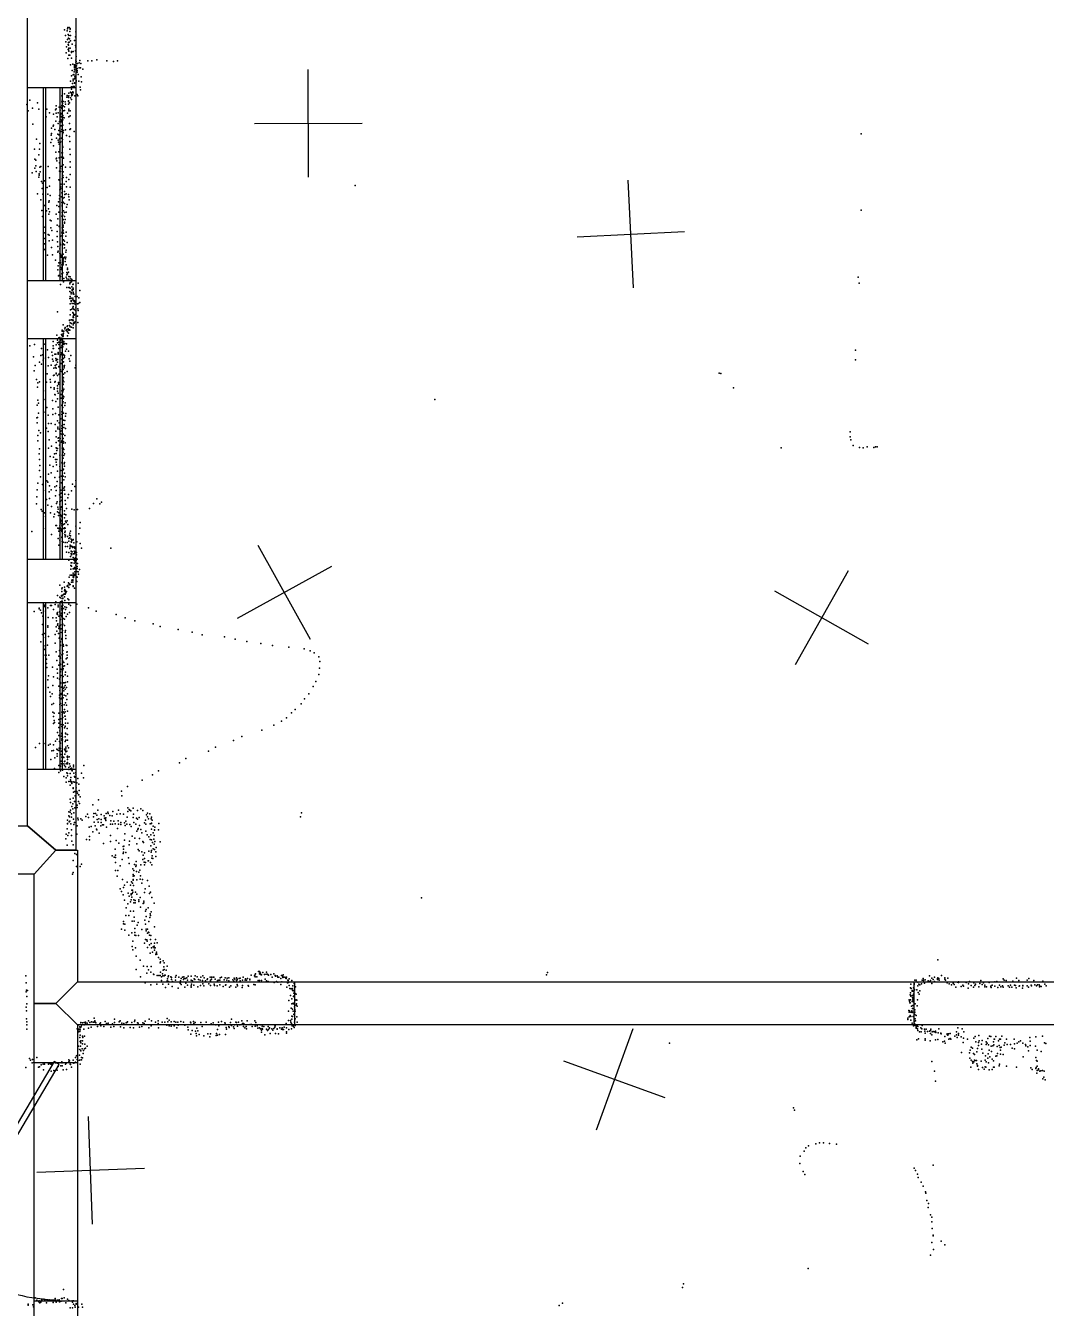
# Model space of a CAD drawing. Header units: millimetres. Extents: x 3450 to 23228, y -19815 to -4263.
# Drawn here: x 10146 to 13936, y -16203 to -11441 of the extents above; entities that cross this region are included whole.
import ezdxf

# ---------------------------------------------------------------- set-up
doc = ezdxf.new("R2010")
doc.units = ezdxf.units.MM
for name, color, linetype in [('DOORS', 7, 'Continuous'), ('P', 9, 'Continuous'), ('PANOS', 10, 'Continuous'), ('ROOMS', 1, 'Continuous'), ('WALLS', 3, 'Continuous'), ('WINDOWS', 6, 'Continuous')]:
    doc.layers.add(name, color=color, linetype=linetype)

# ---------------------------------------------------------------- blocks, each defined once
blk = doc.blocks.new('1-Standard_3C')
for points in [[(-403.982, 5.64828), (253.382, 394.931), (263.573, 377.722), (-393.791, -11.5606), (-403.982, 5.64828)], [(263.573, 377.722), (275.367, 357.142), (283.15, 343.495), (290.844, 329.879), (298.429, 316.269), (305.882, 302.642), (313.184, 288.973), (320.313, 275.239), (327.249, 261.416), (333.971, 247.479), (340.456, 233.405), (346.686, 219.17), (352.638, 204.75), (358.291, 190.121), (363.626, 175.258), (368.62, 160.139), (373.253, 144.738), (377.503, 129.032), (381.351, 112.998), (384.774, 96.6102), (387.752, 79.8457), (390.265, 62.6802), (392.29, 45.0899), (393.807, 27.0508), (395.085, -0.90191)]]:
    blk.add_lwpolyline(points)
blk = doc.blocks.new('1-Standard_45')
for points in [[(-590, 42.9766), (589.999, 42.9766), (589.999, 32.9766), (-590, 32.9766), (-590, 42.9766)], [(-590.014, -44.0958), (589.985, -44.0958), (589.985, -54.0958), (-590.014, -54.0958), (-590.014, -44.0958)]]:
    blk.add_lwpolyline(points)

msp = doc.modelspace()

# ---------------------------------------------------------------- linework, layer by layer
at = {"layer": 'DOORS'}
for points in [[(11145.6, -14990.8), (13443.8, -14990.7), (13443.8, -15150.7), (11145.6, -15150.8), (11145.6, -14990.8)], [(10178.1, -16176.5), (10178.1, -15290.6), (10338.1, -15290.6), (10338.1, -16176.5), (10178.1, -16176.5)]]:
    msp.add_lwpolyline(points, dxfattribs=at)
at = {"layer": 'P'}
for p in [(10290, -11457), (10300, -11460), (10302, -11453), (10303, -11448), (10304, -11474), (10308, -11448), (10310, -11463), (10311, -11452), (10312, -11454), (10332, -11464), (10294, -11477), (10295, -11501), (10298, -11520), (10302, -11492), (10304, -11511), (10305, -11487), (10305, -11504), (10305, -11513), (10306, -11478), (10307, -11477), (10308, -11502), (10309, -11490), (10313, -11477), (10313, -11497), (10319, -11510), (10328, -11496), (10331, -11483), (10331, -11514), (10332, -11521), (10296, -11542), (10303, -11563), (10304, -11529), (10305, -11531), (10306, -11525), (10306, -11536), (10306, -11550), (10310, -11551), (10312, -11525), (10317, -11537), (10317, -11540), (10317, -11562), (10323, -11537), (10331, -11534), (10332, -11569), (10334, -11555), (10347, -11570), (10377, -11571), (10392, -11571), (10411, -11568), (10448, -11571), (10313, -11586), (10319, -11607), (10321, -11584), (10326, -11612), (10327, -11586), (10327, -11591), (10327, -11598), (10327, -11605), (10328, -11589), (10328, -11594), (10333, -11577), (10334, -11574), (10334, -11605), (10335, -11590), (10337, -11608), (10337, -11614), (10338, -11600), (10339, -11581), (10345, -11579), (10345, -11597), (10350, -11598), (10351, -11581), (10359, -11603), (10472, -11574), (10487, -11572), (10313, -11647), (10316, -11627), (10320, -11656), (10322, -11646), (10323, -11623), (10323, -11639), (10323, -11667), (10325, -11622), (10326, -11667), (10328, -11638), (10328, -11653), (10328, -11655), (10329, -11629), (10330, -11632), (10330, -11635), (10334, -11645), (10334, -11650), (10341, -11622), (10344, -11647), (10352, -11631), (10354, -11650), (10281, -11702), (10291, -11694), (10299, -11706), (10300, -11700), (10304, -11707), (10305, -11708), (10306, -11692), (10307, -11702), (10313, -11688), (10313, -11709), (10315, -11669), (10316, -11668), (10316, -11677), (10317, -11690), (10317, -11693), (10317, -11701), (10318, -11696), (10318, -11700), (10320, -11698), (10321, -11687), (10323, -11690), (10326, -11670), (10329, -11702), (10338, -11696), (10340, -11702), (10349, -11669), (10350, -11679), (10150, -11734), (10156, -11757), (10162, -11718), (10172, -11747), (10190, -11728), (10195, -11751), (10225, -11751), (10257, -11754), (10259, -11738), (10260, -11750), (10271, -11743), (10274, -11755), (10277, -11743), (10280, -11724), (10280, -11737), (10281, -11748), (10282, -11718), (10283, -11730), (10283, -11757), (10284, -11721), (10284, -11722), (10285, -11723), (10285, -11739), (10286, -11757), (10290, -11756), (10291, -11742), (10293, -11724), (10294, -11733), (10305, -11720), (10305, -11723), (10305, -11732), (10306, -11751), (10306, -11757), (10309, -11727), (10312, -11757), (10316, -11715), (10173, -11807), (10222, -11779), (10235, -11764), (10249, -11769), (10258, -11795), (10259, -11766), (10263, -11780), (10267, -11764), (10267, -11804), (10272, -11797), (10274, -11764), (10275, -11772), (10276, -11789), (10278, -11780), (10278, -11798), (10279, -11767), (10279, -11792), (10282, -11768), (10284, -11774), (10284, -11791), (10285, -11782), (10289, -11783), (10301, -11766), (10306, -11780), (10309, -11804), (10312, -11776), (10241, -11847), (10242, -11822), (10242, -11841), (10248, -11814), (10250, -11810), (10255, -11826), (10266, -11844), (10269, -11830), (10269, -11846), (10273, -11822), (10275, -11813), (10277, -11834), (10278, -11813), (10281, -11827), (10283, -11842), (10284, -11810), (10285, -11838), (10287, -11830), (10294, -11828), (10298, -11849), (10309, -11852), (10310, -11827), (10313, -11824), (10326, -11834), (13248, -11843), (10179, -11900), (10186, -11862), (10198, -11900), (10199, -11879), (10240, -11875), (10243, -11863), (10249, -11887), (10261, -11859), (10267, -11866), (10268, -11873), (10271, -11881), (10272, -11861), (10273, -11899), (10275, -11874), (10279, -11859), (10282, -11871), (10283, -11863), (10283, -11888), (10284, -11892), (10310, -11871), (10310, -11900), (10180, -11936), (10184, -11940), (10195, -11920), (10258, -11911), (10259, -11935), (10261, -11933), (10262, -11943), (10270, -11909), (10271, -11932), (10272, -11950), (10273, -11907), (10279, -11929), (10280, -11913), (10283, -11913), (10284, -11929), (10287, -11933), (10311, -11919), (10312, -11947), (10171, -11987), (10180, -11970), (10184, -11961), (10185, -11982), (10196, -11991), (10196, -11996), (10199, -11966), (10200, -11983), (10203, -11964), (10230, -11964), (10261, -11969), (10272, -11981), (10274, -11970), (10275, -11964), (10275, -11982), (10280, -11963), (10282, -11972), (10284, -11997), (10286, -11958), (10286, -11984), (10294, -11966), (10312, -11966), (10312, -11994), (10195, -12004), (10205, -12020), (10207, -12046), (10209, -12026), (10216, -12017), (10226, -12042), (10235, -12006), (10235, -12037), (10269, -12013), (10273, -12016), (10276, -12038), (10277, -12029), (10277, -12044), (10282, -12008), (10282, -12013), (10286, -12005), (10289, -12030), (10297, -12019), (10298, -12005), (10298, -12039), (10298, -12039), (10306, -12012), (10312, -12041), (11370, -12034), (10190, -12065), (10202, -12088), (10210, -12066), (10228, -12067), (10234, -12091), (10237, -12072), (10268, -12095), (10272, -12071), (10272, -12084), (10273, -12051), (10275, -12048), (10279, -12077), (10281, -12061), (10282, -12063), (10284, -12082), (10289, -12079), (10290, -12056), (10292, -12068), (10297, -12065), (10305, -12068), (10307, -12076), (10308, -12087), (10206, -12127), (10216, -12108), (10224, -12129), (10231, -12121), (10232, -12096), (10232, -12141), (10235, -12132), (10260, -12141), (10262, -12108), (10269, -12133), (10270, -12112), (10280, -12097), (10282, -12107), (10282, -12111), (10282, -12135), (10284, -12129), (10285, -12096), (10285, -12098), (10287, -12128), (10290, -12135), (10291, -12101), (10296, -12133), (10298, -12115), (10300, -12105), (13248, -12126), (10209, -12149), (10217, -12189), (10237, -12163), (10241, -12166), (10263, -12182), (10266, -12158), (10271, -12185), (10271, -12186), (10281, -12148), (10283, -12164), (10284, -12145), (10284, -12185), (10285, -12160), (10285, -12189), (10286, -12182), (10290, -12174), (10291, -12150), (10291, -12171), (10293, -12161), (10218, -12210), (10218, -12231), (10230, -12216), (10234, -12219), (10240, -12191), (10243, -12202), (10246, -12237), (10263, -12205), (10263, -12224), (10276, -12223), (10280, -12221), (10281, -12210), (10282, -12191), (10282, -12206), (10283, -12221), (10283, -12237), (10283, -12238), (10284, -12206), (10284, -12208), (10285, -12200), (10287, -12211), (10287, -12236), (10295, -12222), (10296, -12208), (10216, -12251), (10216, -12272), (10234, -12240), (10242, -12265), (10264, -12243), (10266, -12261), (10266, -12282), (10267, -12278), (10273, -12270), (10274, -12249), (10275, -12255), (10283, -12256), (10283, -12268), (10284, -12253), (10285, -12251), (10287, -12252), (10290, -12241), (10290, -12266), (10291, -12254), (10295, -12282), (10296, -12275), (10300, -12246), (10227, -12293), (10246, -12292), (10257, -12312), (10267, -12333), (10269, -12322), (10273, -12287), (10274, -12314), (10274, -12322), (10276, -12289), (10276, -12322), (10278, -12294), (10278, -12300), (10281, -12329), (10282, -12299), (10285, -12318), (10285, -12329), (10286, -12289), (10286, -12307), (10286, -12311), (10286, -12323), (10288, -12303), (10290, -12301), (10293, -12317), (10294, -12307), (10295, -12301), (10297, -12329), (10266, -12348), (10268, -12370), (10269, -12369), (10275, -12372), (10278, -12339), (10279, -12346), (10280, -12341), (10280, -12362), (10282, -12343), (10284, -12359), (10288, -12380), (10297, -12375), (10299, -12357), (10299, -12366), (10299, -12381), (10301, -12341), (10301, -12362), (10302, -12346), (10305, -12356), (10306, -12372), (10312, -12374), (10314, -12381), (13237, -12375), (10276, -12402), (10287, -12392), (10299, -12413), (10301, -12387), (10306, -12413), (10307, -12382), (10308, -12413), (10310, -12399), (10310, -12428), (10311, -12394), (10312, -12416), (10316, -12392), (10318, -12383), (10318, -12410), (10319, -12421), (10319, -12424), (10321, -12402), (10322, -12420), (10323, -12401), (10323, -12415), (10341, -12397), (10347, -12424), (13241, -12397), (10310, -12454), (10311, -12474), (10312, -12447), (10315, -12432), (10315, -12437), (10315, -12453), (10315, -12461), (10315, -12465), (10319, -12472), (10321, -12452), (10321, -12459), (10322, -12430), (10323, -12432), (10323, -12435), (10323, -12436), (10324, -12460), (10324, -12462), (10325, -12438), (10325, -12472), (10327, -12463), (10328, -12465), (10330, -12447), (10330, -12467), (10330, -12475), (10338, -12447), (10339, -12474), (10342, -12473), (10344, -12451), (10347, -12469), (10265, -12503), (10312, -12514), (10313, -12496), (10318, -12493), (10321, -12488), (10321, -12506), (10322, -12508), (10323, -12484), (10323, -12520), (10324, -12524), (10325, -12493), (10325, -12513), (10326, -12495), (10326, -12516), (10330, -12513), (10331, -12498), (10332, -12488), (10332, -12513), (10339, -12520), (10340, -12492), (10341, -12498), (10285, -12551), (10292, -12566), (10293, -12562), (10299, -12569), (10300, -12558), (10302, -12555), (10304, -12567), (10309, -12534), (10309, -12536), (10309, -12554), (10309, -12570), (10311, -12544), (10311, -12559), (10315, -12533), (10316, -12547), (10316, -12560), (10319, -12533), (10321, -12536), (10322, -12551), (10322, -12563), (10323, -12525), (10323, -12534), (10324, -12545), (10326, -12542), (10326, -12545), (10331, -12540), (10340, -12543), (10248, -12614), (10262, -12590), (10264, -12608), (10265, -12619), (10269, -12600), (10269, -12616), (10273, -12599), (10275, -12617), (10276, -12609), (10279, -12587), (10280, -12603), (10281, -12590), (10281, -12601), (10281, -12607), (10281, -12616), (10282, -12572), (10282, -12575), (10283, -12594), (10283, -12608), (10285, -12575), (10285, -12589), (10286, -12584), (10286, -12594), (10286, -12602), (10287, -12583), (10288, -12575), (10288, -12613), (10296, -12573), (10300, -12575), (10301, -12578), (10301, -12592), (10305, -12583), (10306, -12572), (10310, -12572), (10162, -12629), (10179, -12625), (10202, -12666), (10205, -12639), (10209, -12663), (10215, -12623), (10227, -12645), (10243, -12653), (10246, -12666), (10248, -12630), (10248, -12640), (10250, -12640), (10255, -12660), (10258, -12660), (10260, -12626), (10267, -12654), (10267, -12658), (10267, -12661), (10269, -12625), (10269, -12639), (10275, -12636), (10277, -12663), (10279, -12655), (10280, -12629), (10280, -12659), (10282, -12634), (10282, -12638), (10284, -12623), (10284, -12633), (10287, -12620), (10287, -12662), (10287, -12663), (10288, -12625), (10291, -12665), (10292, -12621), (10294, -12649), (10298, -12622), (10298, -12642), (10305, -12649), (10314, -12666), (13227, -12646), (10175, -12670), (10181, -12702), (10198, -12690), (10205, -12698), (10211, -12683), (10220, -12675), (10230, -12704), (10231, -12673), (10241, -12701), (10246, -12679), (10248, -12686), (10251, -12713), (10256, -12703), (10257, -12710), (10258, -12676), (10259, -12684), (10259, -12712), (10261, -12680), (10261, -12699), (10265, -12680), (10265, -12690), (10269, -12708), (10270, -12706), (10274, -12670), (10278, -12695), (10280, -12681), (10283, -12691), (10283, -12702), (10287, -12676), (10287, -12689), (10289, -12706), (10289, -12711), (10291, -12672), (10291, -12703), (10308, -12678), (10310, -12687), (10330, -12711), (10333, -12701), (13227, -12682), (10178, -12722), (10187, -12755), (10226, -12734), (10237, -12754), (10250, -12740), (10252, -12738), (10256, -12762), (10259, -12731), (10259, -12734), (10265, -12740), (10270, -12735), (10275, -12719), (10279, -12725), (10283, -12744), (10283, -12757), (10285, -12717), (10285, -12757), (10287, -12735), (10287, -12749), (10292, -12730), (10300, -12725), (12721, -12731), (12727, -12732), (10190, -12783), (10191, -12767), (10197, -12763), (10213, -12797), (10223, -12765), (10238, -12764), (10240, -12784), (10252, -12785), (10252, -12791), (10254, -12764), (10264, -12778), (10264, -12788), (10265, -12798), (10267, -12805), (10268, -12766), (10268, -12772), (10281, -12797), (10282, -12797), (10283, -12784), (10284, -12800), (10285, -12773), (10285, -12794), (10286, -12772), (10287, -12790), (10288, -12763), (10288, -12790), (12774, -12786), (10189, -12850), (10191, -12831), (10194, -12843), (10214, -12829), (10246, -12833), (10254, -12810), (10256, -12811), (10258, -12836), (10265, -12826), (10267, -12857), (10278, -12810), (10278, -12824), (10281, -12851), (10282, -12847), (10283, -12844), (10284, -12814), (10285, -12825), (10286, -12838), (10288, -12819), (10292, -12851), (10293, -12841), (11665, -12829), (10188, -12897), (10190, -12896), (10194, -12879), (10214, -12876), (10225, -12858), (10230, -12887), (10247, -12864), (10247, -12884), (10257, -12881), (10270, -12886), (10277, -12900), (10281, -12875), (10281, -12885), (10282, -12894), (10283, -12874), (10284, -12859), (10287, -12879), (10294, -12891), (10295, -12881), (10189, -12915), (10195, -12944), (10224, -12935), (10230, -12948), (10231, -12918), (10241, -12918), (10256, -12922), (10258, -12946), (10264, -12908), (10266, -12931), (10266, -12938), (10271, -12915), (10272, -12939), (10276, -12946), (10280, -12927), (10280, -12937), (10281, -12945), (10283, -12923), (10287, -12906), (10288, -12933), (10289, -12922), (10292, -12907), (10294, -12936), (13207, -12949), (10191, -12982), (10192, -12963), (10201, -12953), (10234, -12979), (10259, -12989), (10260, -12968), (10267, -12972), (10268, -12971), (10268, -12982), (10272, -12998), (10274, -12973), (10275, -12956), (10279, -12987), (10280, -12958), (10281, -12982), (10284, -12972), (10285, -12958), (10285, -12973), (10286, -12991), (10287, -12985), (10292, -12962), (10293, -12990), (13207, -12967), (13210, -12979), (13218, -12999), (10196, -13030), (10198, -13012), (10231, -13010), (10237, -13040), (10242, -13002), (10250, -13043), (10253, -13031), (10259, -13008), (10260, -13029), (10261, -13010), (10262, -13018), (10265, -13011), (10273, -13036), (10282, -13010), (10282, -13035), (10283, -13017), (10283, -13037), (10285, -13010), (10285, -13024), (10285, -13047), (10288, -13014), (10288, -13037), (10290, -13030), (12951, -13008), (13242, -13007), (13255, -13008), (13270, -13004), (13295, -13007), (13301, -13004), (13308, -13004), (10197, -13052), (10198, -13093), (10199, -13074), (10236, -13072), (10248, -13078), (10257, -13051), (10260, -13062), (10261, -13071), (10262, -13052), (10265, -13095), (10273, -13077), (10273, -13078), (10277, -13092), (10281, -13064), (10282, -13061), (10285, -13090), (10287, -13087), (10289, -13068), (10290, -13063), (10291, -13076), (10192, -13139), (10201, -13116), (10225, -13131), (10229, -13136), (10231, -13106), (10241, -13101), (10254, -13118), (10263, -13133), (10272, -13117), (10279, -13113), (10279, -13138), (10285, -13114), (10288, -13127), (10290, -13102), (10293, -13116), (10320, -13143), (10333, -13129), (10188, -13190), (10189, -13164), (10209, -13144), (10212, -13167), (10234, -13172), (10235, -13149), (10241, -13164), (10255, -13153), (10257, -13186), (10259, -13167), (10261, -13149), (10272, -13183), (10273, -13156), (10276, -13178), (10277, -13165), (10279, -13176), (10284, -13165), (10288, -13158), (10290, -13166), (10291, -13153), (10292, -13180), (10305, -13181), (10317, -13168), (10329, -13152), (10186, -13216), (10204, -13237), (10224, -13200), (10228, -13221), (10235, -13196), (10242, -13226), (10261, -13215), (10263, -13209), (10266, -13229), (10267, -13236), (10273, -13209), (10273, -13217), (10275, -13237), (10276, -13206), (10277, -13191), (10277, -13230), (10279, -13227), (10280, -13203), (10293, -13204), (10294, -13218), (10298, -13233), (10303, -13194), (10318, -13236), (10339, -13237), (10383, -13233), (10398, -13215), (10410, -13198), (10422, -13216), (10428, -13210), (10207, -13243), (10213, -13263), (10216, -13249), (10239, -13250), (10251, -13265), (10253, -13255), (10265, -13246), (10268, -13260), (10270, -13249), (10274, -13278), (10274, -13285), (10275, -13284), (10276, -13257), (10276, -13261), (10276, -13273), (10277, -13260), (10277, -13278), (10279, -13279), (10280, -13265), (10283, -13254), (10290, -13268), (10291, -13242), (10291, -13255), (10294, -13281), (10295, -13257), (10296, -13286), (10300, -13279), (10326, -13239), (10349, -13286), (10169, -13319), (10212, -13308), (10242, -13330), (10258, -13297), (10261, -13297), (10266, -13306), (10269, -13318), (10271, -13306), (10271, -13309), (10273, -13298), (10273, -13332), (10275, -13306), (10278, -13314), (10279, -13291), (10280, -13311), (10281, -13298), (10281, -13310), (10281, -13319), (10283, -13326), (10287, -13293), (10288, -13308), (10290, -13290), (10291, -13305), (10291, -13308), (10292, -13322), (10292, -13331), (10293, -13306), (10293, -13318), (10294, -13332), (10303, -13293), (10309, -13332), (10310, -13325), (10313, -13318), (10333, -13299), (10344, -13328), (10347, -13306), (10267, -13345), (10269, -13369), (10273, -13351), (10281, -13341), (10282, -13338), (10282, -13356), (10285, -13359), (10293, -13339), (10293, -13360), (10294, -13374), (10300, -13360), (10301, -13337), (10301, -13375), (10302, -13337), (10306, -13345), (10306, -13355), (10310, -13343), (10311, -13376), (10312, -13370), (10313, -13335), (10315, -13347), (10315, -13357), (10316, -13373), (10317, -13358), (10318, -13352), (10319, -13375), (10320, -13378), (10321, -13350), (10321, -13377), (10322, -13349), (10323, -13350), (10325, -13361), (10326, -13376), (10328, -13380), (10332, -13376), (10336, -13357), (10348, -13363), (10354, -13381), (10462, -13381), (10298, -13395), (10306, -13397), (10307, -13425), (10310, -13382), (10313, -13412), (10315, -13392), (10315, -13400), (10316, -13405), (10319, -13394), (10323, -13402), (10323, -13415), (10325, -13424), (10326, -13392), (10326, -13402), (10326, -13422), (10326, -13424), (10327, -13393), (10327, -13427), (10328, -13419), (10329, -13393), (10329, -13398), (10330, -13382), (10331, -13398), (10332, -13416), (10332, -13417), (10334, -13419), (10334, -13423), (10334, -13427), (10335, -13397), (10335, -13405), (10338, -13421), (10314, -13445), (10314, -13459), (10315, -13435), (10317, -13448), (10318, -13435), (10323, -13458), (10323, -13474), (10326, -13436), (10326, -13457), (10327, -13456), (10328, -13453), (10329, -13456), (10329, -13468), (10330, -13430), (10330, -13454), (10331, -13433), (10332, -13444), (10333, -13434), (10333, -13459), (10334, -13437), (10334, -13459), (10336, -13467), (10337, -13449), (10337, -13456), (10339, -13438), (10341, -13468), (10346, -13460), (10273, -13518), (10289, -13507), (10300, -13522), (10301, -13519), (10305, -13509), (10308, -13488), (10308, -13513), (10308, -13517), (10311, -13516), (10312, -13481), (10317, -13481), (10317, -13507), (10318, -13500), (10321, -13498), (10321, -13501), (10321, -13507), (10322, -13480), (10322, -13483), (10322, -13488), (10322, -13521), (10322, -13523), (10324, -13488), (10324, -13490), (10328, -13482), (10329, -13477), (10331, -13480), (10334, -13502), (10335, -13487), (10336, -13504), (10338, -13489), (10343, -13477), (10264, -13557), (10273, -13563), (10275, -13565), (10279, -13556), (10281, -13532), (10281, -13542), (10281, -13559), (10282, -13528), (10282, -13557), (10282, -13568), (10284, -13566), (10284, -13568), (10286, -13554), (10289, -13550), (10290, -13551), (10290, -13562), (10291, -13525), (10291, -13539), (10291, -13552), (10292, -13534), (10293, -13538), (10293, -13551), (10294, -13544), (10295, -13547), (10298, -13542), (10303, -13569), (10305, -13525), (10307, -13527), (10327, -13529), (10178, -13616), (10196, -13604), (10196, -13606), (10201, -13611), (10216, -13592), (10217, -13597), (10220, -13600), (10220, -13615), (10229, -13602), (10238, -13594), (10242, -13593), (10249, -13609), (10256, -13590), (10258, -13580), (10264, -13619), (10267, -13592), (10267, -13599), (10272, -13617), (10276, -13580), (10280, -13578), (10280, -13582), (10281, -13596), (10281, -13599), (10281, -13605), (10281, -13610), (10282, -13578), (10282, -13582), (10282, -13593), (10282, -13614), (10284, -13582), (10284, -13592), (10287, -13605), (10292, -13575), (10292, -13599), (10294, -13608), (10298, -13601), (10307, -13572), (10307, -13589), (10313, -13593), (10336, -13589), (10379, -13602), (10408, -13615), (10205, -13621), (10209, -13664), (10210, -13633), (10230, -13638), (10247, -13639), (10260, -13640), (10261, -13651), (10263, -13622), (10263, -13626), (10264, -13627), (10264, -13666), (10265, -13666), (10266, -13662), (10269, -13633), (10271, -13633), (10276, -13645), (10276, -13667), (10278, -13630), (10279, -13622), (10280, -13635), (10282, -13639), (10282, -13664), (10284, -13663), (10285, -13642), (10290, -13644), (10291, -13621), (10297, -13634), (10302, -13626), (10309, -13620), (10482, -13627), (10516, -13639), (10552, -13650), (10619, -13662), (10209, -13701), (10213, -13712), (10215, -13698), (10228, -13669), (10229, -13674), (10231, -13709), (10256, -13701), (10260, -13673), (10262, -13689), (10268, -13697), (10270, -13679), (10271, -13670), (10271, -13673), (10273, -13711), (10274, -13694), (10278, -13680), (10280, -13694), (10283, -13686), (10291, -13668), (10293, -13692), (10293, -13692), (10294, -13687), (10295, -13705), (10645, -13672), (10713, -13683), (10765, -13693), (10802, -13702), (10885, -13710), (10203, -13728), (10212, -13752), (10214, -13743), (10215, -13757), (10227, -13741), (10256, -13733), (10271, -13715), (10272, -13761), (10276, -13729), (10276, -13741), (10276, -13742), (10281, -13716), (10281, -13720), (10283, -13759), (10284, -13761), (10285, -13738), (10286, -13745), (10287, -13745), (10295, -13716), (10296, -13741), (10299, -13742), (10924, -13719), (10967, -13727), (11019, -13735), (11063, -13742), (11123, -13748), (11180, -13754), (11203, -13762), (10214, -13778), (10222, -13778), (10223, -13793), (10224, -13809), (10232, -13778), (10260, -13766), (10262, -13798), (10269, -13782), (10273, -13807), (10274, -13770), (10274, -13784), (10275, -13789), (10280, -13777), (10284, -13773), (10284, -13800), (10288, -13805), (10296, -13792), (10299, -13767), (10300, -13765), (10300, -13778), (10300, -13788), (11217, -13769), (11235, -13784), (11239, -13801), (10225, -13824), (10231, -13855), (10246, -13822), (10263, -13830), (10265, -13845), (10269, -13815), (10275, -13811), (10275, -13840), (10276, -13813), (10277, -13830), (10277, -13854), (10278, -13831), (10284, -13832), (10285, -13819), (10285, -13828), (10285, -13857), (10290, -13817), (10293, -13851), (10294, -13841), (10301, -13811), (10302, -13856), (11235, -13850), (11237, -13826), (10229, -13869), (10230, -13898), (10247, -13890), (10250, -13858), (10264, -13863), (10269, -13893), (10272, -13867), (10274, -13860), (10276, -13880), (10276, -13883), (10279, -13897), (10286, -13902), (10287, -13881), (10289, -13881), (10289, -13897), (10293, -13891), (10293, -13904), (10294, -13879), (10298, -13898), (10301, -13877), (11214, -13894), (11223, -13876), (10236, -13915), (10239, -13931), (10245, -13922), (10272, -13926), (10272, -13936), (10273, -13909), (10277, -13924), (10277, -13940), (10279, -13920), (10281, -13940), (10282, -13935), (10286, -13937), (10288, -13910), (10289, -13926), (10295, -13929), (10299, -13942), (10302, -13922), (11182, -13940), (11197, -13921), (10244, -13961), (10247, -13990), (10249, -13958), (10252, -13993), (10270, -13993), (10273, -13961), (10273, -13992), (10276, -13958), (10280, -13990), (10281, -13965), (10282, -13999), (10283, -13987), (10285, -13988), (10289, -13963), (10289, -13993), (10290, -13980), (10293, -13988), (10294, -13955), (10298, -13964), (10301, -13986), (11133, -13992), (11147, -13980), (11169, -13959), (10250, -14006), (10250, -14032), (10252, -14020), (10253, -14028), (10269, -14031), (10270, -14017), (10270, -14047), (10274, -14025), (10277, -14014), (10277, -14035), (10281, -14043), (10284, -14009), (10285, -14037), (10290, -14048), (10292, -14004), (10293, -14005), (10293, -14042), (10293, -14043), (10294, -14016), (10294, -14030), (10303, -14031), (11068, -14038), (11096, -14023), (11115, -14011), (10263, -14090), (10264, -14065), (10270, -14076), (10273, -14059), (10279, -14079), (10280, -14067), (10280, -14070), (10281, -14089), (10281, -14093), (10283, -14083), (10283, -14092), (10293, -14081), (10294, -14068), (10295, -14070), (10295, -14093), (10300, -14050), (10301, -14073), (10301, -14093), (10918, -14095), (10949, -14080), (11023, -14056), (10183, -14121), (10198, -14106), (10219, -14106), (10231, -14112), (10237, -14109), (10243, -14133), (10249, -14132), (10250, -14111), (10257, -14097), (10262, -14127), (10265, -14130), (10270, -14132), (10271, -14123), (10272, -14099), (10275, -14105), (10276, -14124), (10279, -14134), (10290, -14127), (10293, -14098), (10293, -14132), (10295, -14119), (10295, -14126), (10295, -14137), (10299, -14134), (10301, -14115), (10305, -14122), (10825, -14135), (10851, -14119), (10240, -14165), (10254, -14159), (10263, -14144), (10263, -14153), (10269, -14188), (10275, -14147), (10276, -14190), (10278, -14171), (10279, -14182), (10280, -14157), (10281, -14147), (10284, -14155), (10288, -14158), (10288, -14182), (10290, -14173), (10290, -14187), (10292, -14145), (10292, -14171), (10297, -14182), (10298, -14180), (10300, -14156), (10301, -14153), (10301, -14158), (10301, -14176), (10302, -14165), (10302, -14181), (10308, -14156), (10309, -14181), (10312, -14190), (10324, -14186), (10362, -14188), (10717, -14178), (10741, -14162), (10253, -14199), (10270, -14213), (10276, -14207), (10283, -14205), (10288, -14228), (10294, -14193), (10296, -14234), (10299, -14215), (10301, -14226), (10302, -14217), (10307, -14195), (10307, -14203), (10311, -14217), (10314, -14199), (10314, -14232), (10316, -14197), (10317, -14204), (10319, -14204), (10319, -14207), (10323, -14201), (10324, -14192), (10325, -14216), (10327, -14229), (10329, -14231), (10332, -14220), (10333, -14214), (10340, -14236), (10353, -14216), (10361, -14233), (10617, -14222), (10639, -14207), (10296, -14250), (10306, -14247), (10311, -14261), (10313, -14241), (10313, -14247), (10315, -14247), (10317, -14250), (10318, -14255), (10322, -14270), (10323, -14248), (10323, -14273), (10324, -14286), (10328, -14249), (10329, -14284), (10334, -14270), (10336, -14252), (10336, -14284), (10344, -14257), (10345, -14281), (10502, -14283), (10524, -14266), (10579, -14242), (10312, -14312), (10313, -14325), (10321, -14330), (10322, -14309), (10328, -14321), (10330, -14300), (10330, -14321), (10332, -14308), (10339, -14290), (10342, -14296), (10342, -14321), (10344, -14296), (10346, -14329), (10349, -14304), (10417, -14315), (10503, -14300), (10306, -14360), (10307, -14374), (10309, -14378), (10312, -14361), (10313, -14353), (10316, -14380), (10317, -14367), (10318, -14340), (10321, -14348), (10325, -14363), (10329, -14345), (10337, -14335), (10338, -14344), (10370, -14377), (10376, -14368), (10379, -14381), (10395, -14334), (10398, -14378), (10399, -14366), (10405, -14366), (10411, -14372), (10414, -14354), (10427, -14369), (10438, -14374), (10445, -14366), (10451, -14361), (10453, -14366), (10459, -14373), (10467, -14374), (10468, -14374), (10470, -14359), (10485, -14368), (10491, -14354), (10497, -14367), (10509, -14368), (10523, -14380), (10525, -14345), (10526, -14359), (10530, -14351), (10533, -14353), (10537, -14356), (10545, -14346), (10545, -14381), (10546, -14368), (10561, -14355), (10568, -14381), (10574, -14348), (10581, -14355), (10595, -14371), (10598, -14364), (10598, -14378), (10607, -14367), (10613, -14380), (11166, -14378), (11170, -14363), (10300, -14423), (10301, -14391), (10301, -14403), (10302, -14404), (10308, -14397), (10310, -14394), (10314, -14404), (10317, -14427), (10324, -14387), (10325, -14407), (10328, -14399), (10338, -14412), (10340, -14383), (10341, -14389), (10351, -14386), (10356, -14391), (10382, -14417), (10389, -14414), (10400, -14398), (10404, -14412), (10409, -14424), (10410, -14427), (10412, -14388), (10415, -14398), (10418, -14386), (10425, -14412), (10426, -14388), (10426, -14399), (10431, -14408), (10435, -14408), (10439, -14383), (10443, -14388), (10444, -14382), (10444, -14392), (10446, -14417), (10461, -14405), (10463, -14393), (10469, -14406), (10474, -14394), (10479, -14404), (10487, -14421), (10490, -14393), (10491, -14405), (10499, -14399), (10500, -14407), (10513, -14400), (10516, -14410), (10518, -14394), (10522, -14406), (10533, -14407), (10538, -14414), (10548, -14399), (10555, -14406), (10558, -14383), (10562, -14387), (10563, -14425), (10564, -14421), (10569, -14410), (10574, -14425), (10588, -14401), (10591, -14390), (10593, -14405), (10602, -14386), (10608, -14404), (10612, -14386), (10613, -14424), (10614, -14402), (10614, -14403), (10616, -14391), (10620, -14413), (10624, -14426), (10624, -14428), (10626, -14416), (10639, -14427), (10641, -14403), (10295, -14460), (10297, -14442), (10303, -14447), (10307, -14437), (10317, -14447), (10318, -14468), (10336, -14442), (10372, -14462), (10383, -14451), (10383, -14463), (10396, -14434), (10419, -14439), (10461, -14447), (10461, -14470), (10482, -14466), (10492, -14476), (10513, -14465), (10514, -14441), (10532, -14469), (10542, -14450), (10551, -14458), (10559, -14431), (10569, -14459), (10577, -14438), (10581, -14470), (10584, -14473), (10592, -14431), (10597, -14445), (10603, -14453), (10609, -14462), (10611, -14445), (10613, -14463), (10617, -14474), (10620, -14437), (10622, -14461), (10623, -14448), (10626, -14470), (10646, -14471), (10300, -14483), (10322, -14482), (10329, -14514), (10335, -14518), (10435, -14477), (10467, -14523), (10479, -14498), (10480, -14520), (10508, -14488), (10508, -14514), (10509, -14498), (10510, -14509), (10511, -14487), (10518, -14511), (10530, -14482), (10559, -14479), (10564, -14500), (10568, -14505), (10577, -14508), (10583, -14521), (10588, -14512), (10603, -14506), (10611, -14486), (10612, -14509), (10614, -14503), (10616, -14523), (10620, -14497), (10623, -14480), (10624, -14499), (10629, -14508), (10631, -14492), (10323, -14540), (10335, -14562), (10348, -14562), (10354, -14554), (10475, -14528), (10480, -14529), (10480, -14548), (10497, -14560), (10505, -14536), (10528, -14530), (10531, -14552), (10544, -14571), (10550, -14555), (10555, -14563), (10557, -14544), (10557, -14558), (10574, -14556), (10581, -14537), (10586, -14546), (10587, -14533), (10587, -14557), (10591, -14548), (10601, -14541), (10602, -14541), (10610, -14548), (10615, -14532), (10615, -14556), (10618, -14533), (10630, -14526), (10320, -14591), (10323, -14585), (10480, -14577), (10486, -14599), (10488, -14577), (10506, -14611), (10545, -14592), (10545, -14599), (10545, -14611), (10545, -14613), (10548, -14578), (10549, -14597), (10558, -14581), (10559, -14612), (10567, -14583), (10570, -14576), (10571, -14610), (10573, -14597), (10580, -14611), (10599, -14614), (10497, -14645), (10502, -14656), (10510, -14641), (10513, -14632), (10523, -14621), (10527, -14662), (10536, -14632), (10538, -14664), (10539, -14620), (10540, -14651), (10542, -14663), (10543, -14624), (10543, -14651), (10544, -14658), (10547, -14633), (10554, -14658), (10559, -14665), (10577, -14625), (10588, -14659), (10590, -14646), (10605, -14635), (10606, -14663), (10610, -14658), (10508, -14668), (10513, -14688), (10525, -14701), (10530, -14673), (10536, -14694), (10538, -14668), (10538, -14686), (10541, -14676), (10548, -14686), (10548, -14697), (10553, -14689), (10553, -14698), (10566, -14686), (10567, -14692), (10571, -14678), (10572, -14714), (10582, -14700), (10585, -14691), (10585, -14697), (10615, -14678), (10623, -14699), (11616, -14679), (10518, -14744), (10519, -14716), (10529, -14744), (10535, -14729), (10547, -14728), (10549, -14751), (10589, -14762), (10591, -14728), (10594, -14722), (10594, -14748), (10601, -14716), (10607, -14752), (10609, -14738), (10610, -14745), (10612, -14731), (10502, -14795), (10509, -14767), (10510, -14775), (10514, -14777), (10515, -14799), (10540, -14809), (10542, -14766), (10549, -14765), (10551, -14793), (10551, -14808), (10560, -14780), (10564, -14771), (10577, -14796), (10591, -14777), (10594, -14795), (10594, -14801), (10599, -14795), (10602, -14806), (10603, -14808), (10604, -14767), (10624, -14787), (10529, -14818), (10544, -14840), (10552, -14817), (10555, -14819), (10565, -14819), (10588, -14847), (10591, -14834), (10596, -14835), (10597, -14840), (10599, -14810), (10606, -14818), (10606, -14853), (10610, -14833), (10611, -14819), (10612, -14849), (10624, -14847), (10628, -14834), (10634, -14846), (10542, -14860), (10544, -14872), (10554, -14864), (10556, -14895), (10598, -14863), (10608, -14884), (10613, -14865), (10617, -14880), (10620, -14861), (10623, -14858), (10623, -14864), (10624, -14873), (10627, -14865), (10630, -14889), (10631, -14885), (10632, -14880), (10633, -14888), (10640, -14900), (10556, -14945), (10571, -14910), (10584, -14932), (10597, -14934), (10602, -14946), (10612, -14934), (10645, -14906), (10646, -14920), (10647, -14917), (10657, -14913), (10657, -14947), (10659, -14935), (10660, -14920), (10660, -14945), (10668, -14948), (10671, -14933), (11011, -14952), (13533, -14909), (10147, -14969), (10148, -14995), (10572, -14972), (10590, -14994), (10596, -14958), (10611, -14955), (10621, -14962), (10622, -14964), (10633, -14999), (10634, -14967), (10641, -14967), (10645, -14967), (10647, -14955), (10650, -14986), (10651, -14972), (10654, -14961), (10656, -14968), (10656, -14999), (10661, -14968), (10663, -14966), (10664, -14966), (10671, -14987), (10673, -14980), (10675, -14972), (10677, -14968), (10677, -14990), (10677, -15000), (10685, -14972), (10688, -14975), (10688, -14982), (10692, -14989), (10702, -14973), (10702, -14985), (10705, -14967), (10715, -14973), (10720, -14996), (10721, -14987), (10723, -14979), (10729, -14974), (10732, -14982), (10733, -14972), (10735, -14978), (10740, -14979), (10741, -14996), (10744, -14976), (10747, -14985), (10750, -14970), (10761, -14970), (10761, -14984), (10762, -14999), (10766, -14987), (10772, -14980), (10774, -14982), (10776, -14969), (10783, -14972), (10788, -14982), (10794, -14984), (10796, -14973), (10803, -14986), (10804, -14968), (10804, -14998), (10809, -14976), (10814, -14987), (10814, -14989), (10820, -14982), (10821, -14980), (10826, -14998), (10831, -14974), (10833, -14985), (10833, -14988), (10836, -14974), (10836, -14981), (10842, -14973), (10845, -14973), (10846, -15000), (10850, -14981), (10858, -14990), (10859, -14986), (10863, -14985), (10867, -14985), (10868, -14976), (10873, -14973), (10883, -14983), (10887, -14976), (10893, -14985), (10894, -14977), (10900, -14987), (10901, -14976), (10915, -14983), (10919, -14988), (10920, -14977), (10923, -14981), (10929, -14976), (10929, -14986), (10932, -14981), (10932, -14983), (10939, -14979), (10943, -14977), (10943, -14987), (10951, -14984), (10954, -14973), (10961, -14985), (10963, -14980), (10966, -14984), (10970, -14978), (10978, -14981), (10978, -14982), (10979, -14983), (10984, -14966), (10996, -14969), (10997, -14966), (10998, -14972), (11000, -14961), (11005, -14972), (11010, -14986), (11014, -14953), (11014, -14961), (11015, -14986), (11016, -14955), (11018, -14958), (11018, -14963), (11022, -14965), (11022, -14986), (11027, -14956), (11033, -14964), (11036, -14981), (11039, -14962), (11040, -14987), (11041, -14955), (11044, -14962), (11046, -14989), (11047, -14965), (11048, -14966), (11056, -14964), (11061, -14974), (11068, -14961), (11069, -14993), (11073, -14967), (11074, -14970), (11077, -14989), (11080, -14968), (11082, -14973), (11082, -14992), (11086, -14973), (11093, -14979), (11096, -14967), (11097, -14991), (11100, -14969), (11101, -14972), (11101, -14975), (11102, -14965), (11103, -14974), (11109, -14974), (11112, -14977), (11114, -14979), (11115, -14974), (11118, -14995), (11120, -14985), (11121, -14986), (11122, -14993), (11125, -14980), (11135, -14986), (11143, -14997), (12080, -14965), (12084, -14956), (13432, -15000), (13445, -14997), (13448, -14985), (13453, -14984), (13453, -14991), (13459, -14992), (13462, -14999), (13472, -14998), (13475, -14984), (13475, -14985), (13478, -14978), (13479, -14986), (13480, -14984), (13483, -14996), (13486, -14983), (13497, -14987), (13502, -14968), (13502, -14991), (13506, -14986), (13510, -14977), (13510, -14997), (13511, -14977), (13515, -14982), (13521, -14974), (13521, -14989), (13532, -14979), (13532, -14982), (13533, -14976), (13537, -14979), (13538, -14984), (13546, -14967), (13559, -14976), (13559, -14981), (13561, -14984), (13567, -14994), (13570, -14977), (13575, -14998), (13590, -14996), (13606, -14992), (13609, -14991), (13610, -14993), (13638, -14993), (13647, -14998), (13650, -14989), (13666, -14994), (13673, -14999), (13689, -14997), (13692, -14986), (13702, -14995), (13724, -14993), (13745, -14991), (13752, -14990), (13775, -14980), (13779, -14985), (13787, -14986), (13811, -14988), (13825, -14977), (13834, -14986), (13864, -14985), (13871, -14979), (13889, -14986), (13923, -14988), (13930, -15000), (10148, -15028), (10149, -15022), (10150, -15045), (10153, -15023), (10611, -15002), (10665, -15012), (10690, -15008), (10713, -15014), (10724, -15001), (10737, -15011), (10747, -15003), (10761, -15006), (10761, -15011), (10771, -15003), (10785, -15009), (10795, -15004), (10808, -15006), (10832, -15004), (10847, -15004), (10857, -15006), (10867, -15002), (10880, -15008), (10888, -15003), (10889, -15002), (10903, -15010), (10908, -15005), (10927, -15011), (10931, -15001), (10933, -15006), (10950, -15012), (10951, -15004), (10972, -15004), (10974, -15007), (10993, -15001), (10998, -15002), (11093, -15001), (11116, -15010), (11124, -15004), (11127, -15015), (11130, -15042), (11132, -15017), (11136, -15015), (11137, -15022), (11138, -15005), (11140, -15024), (11141, -15045), (11142, -15033), (11143, -15043), (11144, -15014), (11144, -15021), (11147, -15034), (11148, -15009), (11150, -15036), (13430, -15039), (13431, -15013), (13431, -15031), (13433, -15044), (13434, -15015), (13437, -15023), (13438, -15025), (13438, -15041), (13441, -15025), (13442, -15041), (13443, -15013), (13443, -15037), (13445, -15001), (13446, -15019), (13446, -15021), (13455, -15021), (13459, -15006), (13460, -15030), (13464, -15036), (13466, -15002), (13466, -15024), (13583, -15002), (13593, -15001), (13600, -15010), (13619, -15008), (13626, -15003), (13628, -15007), (13645, -15014), (13656, -15004), (13665, -15011), (13670, -15004), (13685, -15009), (13698, -15001), (13707, -15003), (13707, -15009), (13713, -15009), (13729, -15007), (13730, -15009), (13731, -15012), (13735, -15003), (13744, -15007), (13755, -15012), (13762, -15003), (13767, -15009), (13773, -15005), (13776, -15010), (13794, -15006), (13799, -15011), (13802, -15003), (13807, -15010), (13818, -15003), (13821, -15004), (13824, -15013), (13835, -15007), (13836, -15006), (13847, -15014), (13848, -15004), (13848, -15005), (13864, -15005), (13869, -15011), (13879, -15003), (13880, -15006), (13893, -15002), (13899, -15006), (13903, -15002), (13909, -15002), (13910, -15009), (13912, -15007), (13916, -15008), (13935, -15005), (10148, -15085), (10150, -15073), (11123, -15060), (11132, -15088), (11134, -15054), (11135, -15072), (11137, -15092), (11139, -15070), (11141, -15073), (11144, -15083), (11146, -15094), (11147, -15059), (11150, -15057), (11150, -15078), (11152, -15072), (11153, -15059), (11154, -15081), (13427, -15058), (13428, -15063), (13429, -15069), (13430, -15069), (13431, -15057), (13435, -15081), (13438, -15064), (13439, -15049), (13439, -15090), (13440, -15055), (13440, -15061), (13440, -15063), (13440, -15079), (13442, -15065), (13443, -15049), (13447, -15095), (13449, -15072), (13456, -15080), (13457, -15058), (10149, -15098), (10149, -15128), (10151, -15139), (10351, -15142), (10357, -15143), (10364, -15142), (10369, -15140), (10379, -15136), (10385, -15142), (10391, -15139), (10397, -15141), (10399, -15141), (10400, -15126), (10403, -15136), (10404, -15140), (10407, -15143), (10424, -15143), (10441, -15138), (10476, -15129), (10476, -15142), (10494, -15139), (10496, -15137), (10497, -15136), (10519, -15143), (10522, -15142), (10524, -15139), (10541, -15142), (10550, -15138), (10551, -15133), (10561, -15143), (10581, -15143), (10590, -15137), (10605, -15129), (10613, -15136), (10628, -15141), (10638, -15135), (10653, -15141), (10663, -15141), (10672, -15127), (10674, -15139), (10679, -15133), (10687, -15139), (10698, -15138), (10704, -15141), (10711, -15140), (10722, -15138), (10732, -15141), (10758, -15141), (10760, -15143), (10769, -15138), (10775, -15142), (10796, -15142), (10817, -15141), (10842, -15143), (10862, -15141), (10873, -15138), (10886, -15143), (10907, -15142), (10910, -15129), (10926, -15140), (10929, -15142), (10936, -15140), (10949, -15136), (10969, -15136), (10997, -15135), (11001, -15142), (11122, -15100), (11122, -15134), (11130, -15134), (11131, -15140), (11134, -15118), (11134, -15129), (11137, -15120), (11140, -15100), (11142, -15112), (11144, -15108), (11144, -15141), (11147, -15100), (11147, -15128), (11153, -15121), (11154, -15140), (13421, -15131), (13422, -15126), (13425, -15097), (13426, -15103), (13427, -15121), (13428, -15099), (13430, -15116), (13432, -15103), (13432, -15119), (13433, -15133), (13436, -15099), (13438, -15104), (13439, -15103), (13441, -15119), (13445, -15106), (13446, -15137), (13448, -15103), (13448, -15112), (13449, -15128), (13450, -15136), (13453, -15116), (10150, -15151), (10150, -15167), (10338, -15165), (10343, -15169), (10343, -15176), (10344, -15151), (10344, -15167), (10347, -15158), (10347, -15175), (10348, -15169), (10349, -15161), (10349, -15189), (10350, -15149), (10352, -15158), (10353, -15152), (10362, -15167), (10364, -15150), (10369, -15144), (10374, -15144), (10380, -15163), (10390, -15159), (10413, -15157), (10421, -15147), (10425, -15154), (10437, -15156), (10446, -15146), (10452, -15144), (10462, -15159), (10469, -15147), (10473, -15156), (10498, -15158), (10503, -15144), (10511, -15145), (10511, -15161), (10534, -15160), (10547, -15162), (10564, -15144), (10569, -15159), (10578, -15157), (10586, -15146), (10604, -15161), (10612, -15154), (10638, -15145), (10639, -15161), (10670, -15152), (10679, -15154), (10686, -15155), (10698, -15154), (10707, -15161), (10712, -15152), (10737, -15152), (10748, -15159), (10750, -15169), (10759, -15185), (10765, -15171), (10771, -15146), (10777, -15174), (10779, -15182), (10782, -15163), (10786, -15173), (10791, -15186), (10802, -15157), (10823, -15184), (10832, -15184), (10835, -15147), (10852, -15151), (10853, -15190), (10855, -15183), (10859, -15168), (10859, -15189), (10863, -15154), (10866, -15186), (10887, -15144), (10888, -15186), (10891, -15160), (10892, -15167), (10901, -15156), (10902, -15160), (10908, -15150), (10910, -15153), (10918, -15158), (10920, -15164), (10922, -15151), (10933, -15155), (10941, -15150), (10951, -15145), (10954, -15147), (10955, -15145), (10955, -15157), (10957, -15148), (10960, -15161), (10965, -15156), (10966, -15165), (10980, -15149), (10985, -15149), (10987, -15157), (10998, -15155), (11006, -15154), (11008, -15163), (11014, -15162), (11017, -15151), (11018, -15165), (11022, -15170), (11022, -15178), (11024, -15155), (11024, -15164), (11025, -15166), (11030, -15156), (11034, -15187), (11041, -15167), (11044, -15171), (11047, -15156), (11048, -15168), (11051, -15162), (11051, -15163), (11054, -15183), (11060, -15165), (11064, -15170), (11068, -15164), (11070, -15150), (11071, -15159), (11073, -15154), (11074, -15183), (11080, -15165), (11080, -15166), (11085, -15184), (11090, -15161), (11096, -15167), (11098, -15161), (11100, -15168), (11103, -15168), (11106, -15159), (11114, -15145), (11115, -15161), (11115, -15177), (11115, -15181), (11123, -15168), (11133, -15145), (11133, -15165), (11136, -15154), (11141, -15155), (11143, -15160), (11147, -15153), (13438, -15144), (13442, -15154), (13446, -15145), (13446, -15149), (13449, -15153), (13452, -15159), (13453, -15163), (13453, -15163), (13454, -15154), (13456, -15154), (13457, -15165), (13458, -15157), (13458, -15172), (13465, -15176), (13470, -15161), (13471, -15177), (13474, -15165), (13475, -15153), (13483, -15167), (13485, -15174), (13486, -15181), (13489, -15167), (13494, -15175), (13502, -15174), (13505, -15171), (13506, -15182), (13507, -15167), (13511, -15187), (13512, -15177), (13516, -15175), (13520, -15176), (13524, -15174), (13525, -15179), (13534, -15180), (13537, -15165), (13544, -15181), (13544, -15182), (13545, -15184), (13567, -15184), (13567, -15186), (13570, -15189), (13573, -15184), (13578, -15182), (13602, -15177), (13602, -15187), (13607, -15162), (13609, -15183), (13610, -15189), (13623, -15165), (13629, -15176), (13685, -15190), (10342, -15230), (10347, -15197), (10348, -15212), (10350, -15230), (10351, -15210), (10351, -15217), (10357, -15193), (10357, -15210), (10357, -15221), (10359, -15197), (10365, -15193), (10366, -15222), (10368, -15237), (10375, -15229), (10780, -15191), (10808, -15191), (10830, -15195), (12536, -15219), (13455, -15206), (13461, -15202), (13486, -15202), (13486, -15207), (13504, -15210), (13524, -15206), (13533, -15205), (13551, -15213), (13557, -15211), (13559, -15194), (13560, -15219), (13574, -15203), (13578, -15201), (13581, -15204), (13596, -15193), (13604, -15197), (13620, -15195), (13627, -15216), (13628, -15200), (13643, -15203), (13657, -15233), (13662, -15237), (13666, -15200), (13671, -15194), (13674, -15214), (13680, -15238), (13684, -15216), (13684, -15227), (13686, -15210), (13695, -15222), (13697, -15208), (13712, -15214), (13712, -15224), (13716, -15218), (13718, -15201), (13721, -15225), (13725, -15192), (13730, -15194), (13731, -15230), (13737, -15228), (13739, -15214), (13741, -15225), (13742, -15203), (13743, -15204), (13748, -15194), (13753, -15231), (13758, -15210), (13760, -15227), (13762, -15204), (13764, -15234), (13765, -15203), (13768, -15233), (13770, -15193), (13779, -15226), (13782, -15217), (13788, -15204), (13790, -15223), (13802, -15224), (13809, -15237), (13816, -15203), (13818, -15221), (13827, -15219), (13833, -15214), (13840, -15210), (13848, -15219), (13858, -15224), (13859, -15228), (13867, -15232), (13874, -15197), (13876, -15211), (13876, -15227), (13896, -15229), (13897, -15195), (13921, -15193), (13929, -15217), (13934, -15220), (10160, -15276), (10164, -15282), (10172, -15279), (10188, -15272), (10307, -15280), (10309, -15284), (10322, -15282), (10323, -15281), (10331, -15272), (10335, -15266), (10338, -15264), (10338, -15279), (10340, -15241), (10340, -15283), (10346, -15263), (10346, -15281), (10347, -15242), (10351, -15247), (10352, -15280), (10353, -15272), (10353, -15280), (10356, -15240), (10357, -15273), (10360, -15257), (10361, -15246), (10365, -15240), (13511, -15286), (13621, -15253), (13651, -15254), (13652, -15274), (13653, -15245), (13656, -15281), (13665, -15257), (13669, -15261), (13669, -15282), (13672, -15283), (13676, -15283), (13677, -15251), (13694, -15285), (13696, -15241), (13700, -15256), (13709, -15282), (13710, -15266), (13719, -15274), (13720, -15258), (13724, -15244), (13726, -15269), (13732, -15249), (13734, -15278), (13740, -15284), (13748, -15267), (13752, -15266), (13754, -15257), (13765, -15259), (13766, -15245), (13776, -15260), (13817, -15240), (13850, -15269), (13869, -15247), (13897, -15272), (13899, -15283), (13902, -15244), (13902, -15285), (13916, -15249), (10147, -15309), (10171, -15292), (10176, -15290), (10194, -15308), (10198, -15306), (10204, -15299), (10211, -15297), (10212, -15317), (10216, -15297), (10230, -15291), (10231, -15297), (10235, -15294), (10240, -15297), (10241, -15323), (10243, -15296), (10251, -15320), (10255, -15289), (10257, -15292), (10258, -15291), (10263, -15319), (10267, -15292), (10267, -15305), (10277, -15303), (10278, -15291), (10281, -15288), (10282, -15303), (10284, -15291), (10286, -15317), (10294, -15297), (10297, -15293), (10298, -15316), (10307, -15288), (10311, -15296), (10313, -15298), (10317, -15307), (10323, -15291), (10325, -15293), (10331, -15289), (10348, -15297), (13521, -15323), (13655, -15307), (13661, -15287), (13663, -15293), (13666, -15288), (13677, -15295), (13680, -15301), (13680, -15304), (13684, -15316), (13699, -15309), (13705, -15315), (13708, -15306), (13711, -15307), (13712, -15288), (13721, -15291), (13724, -15317), (13735, -15316), (13739, -15308), (13742, -15308), (13760, -15303), (13762, -15296), (13788, -15304), (13825, -15308), (13878, -15310), (13883, -15316), (13897, -15312), (13898, -15309), (13900, -15330), (13901, -15320), (13902, -15304), (13906, -15314), (13906, -15318), (13912, -15322), (13915, -15321), (13922, -15320), (13927, -15322), (13524, -15359), (13923, -15351), (13926, -15345), (13931, -15355), (12997, -15459), (13001, -15467), (13036, -15619), (13043, -15607), (13053, -15600), (13080, -15592), (13094, -15588), (13108, -15588), (13131, -15591), (13156, -15594), (13021, -15665), (13022, -15638), (13033, -15695), (13039, -15706), (13445, -15683), (13450, -15691), (13457, -15705), (13515, -15672), (13460, -15717), (13471, -15734), (13478, -15749), (13487, -15771), (13488, -15775), (13492, -15803), (13497, -15828), (13498, -15814), (13506, -15856), (13510, -15865), (13510, -15882), (13512, -15907), (13515, -15931), (13515, -15934), (13511, -15958), (13517, -15985), (13545, -15954), (13559, -15967), (13506, -16006), (13052, -16055), (10287, -16133), (12585, -16125), (12589, -16112), (10156, -16188), (10173, -16190), (10182, -16164), (10188, -16173), (10195, -16179), (10196, -16175), (10199, -16182), (10202, -16180), (10206, -16171), (10214, -16169), (10217, -16174), (10224, -16182), (10226, -16171), (10234, -16171), (10248, -16181), (10256, -16167), (10256, -16175), (10259, -16180), (10260, -16176), (10264, -16172), (10271, -16171), (10272, -16179), (10274, -16177), (10278, -16176), (10279, -16167), (10282, -16167), (10289, -16164), (10295, -16182), (10301, -16169), (10307, -16174), (10319, -16175), (10320, -16180), (10324, -16175), (10324, -16187), (10334, -16185), (10334, -16187), (10355, -16187), (12139, -16184), (10156, -16191), (10175, -16197), (10312, -16201), (10320, -16201), (10329, -16192), (10330, -16199), (10343, -16199), (10357, -16198), (12127, -16193)]:
    msp.add_point(p, dxfattribs=at)
at = {"layer": 'PANOS'}
for points in [[(11196.3, -12003.5), (11195.3, -11603.5)], [(10995.8, -11804), (11395.8, -11803)], [(12403.1, -12414.3), (12382.9, -12014.8)], [(12193.3, -12224.6), (12592.8, -12204.5)], [(11203.4, -13720.4), (11010, -13370.3)], [(11281.8, -13448.6), (10931.7, -13642.1)], [(13200.1, -13465.2), (13003.2, -13813.3)], [(13275.8, -13737.7), (12927.6, -13540.8)], [(12400.2, -15164.7), (12264.4, -15541)], [(12520.4, -15420.8), (12144.2, -15285)], [(10394.8, -15890.1), (10379.8, -15490.4)], [(10187.4, -15697.8), (10587.2, -15682.7)]]:
    msp.add_lwpolyline(points, dxfattribs=at)
at = {"layer": 'ROOMS'}
for points in [[(10338.1, -14501.4), (10338.1, -14990.8), (14060.7, -14990.7), (14060.8, -11049.3), (12810.5, -11049.3), (10333.1, -11049.3), (10333.1, -14501.4)], [(10178.1, -15070.8), (10178.1, -14591.4), (7895, -14591.4), (7895, -19160.9), (10178.1, -19160.9), (10178.1, -15070.8)], [(10756.7, -19160.9), (10756.8, -19482.1), (14829.8, -19482.1), (14829.5, -19160.9), (15408, -19160.9), (15407.7, -16311.4), (15407.7, -15150.7), (14130.7, -15150.7), (10338.1, -15150.8), (10338.1, -19160.9), (10756.7, -19160.9)]]:
    msp.add_lwpolyline(points, close=True, dxfattribs=at)
at = {"layer": 'WALLS'}
for points in [[(10153.1, -14411.4), (10153.1, -10979.3), (10258.1, -10979.3), (10333.1, -11049.3), (10333.1, -14501.4), (10258.1, -14501.4), (10153.1, -14411.4)], [(10178.1, -14591.4), (7895, -14591.4), (7805, -14501.4), (7715, -14411.4), (10153.1, -14411.4), (10258.1, -14501.4), (10178.1, -14591.4)], [(10178.1, -15070.8), (10178.1, -14591.4), (10258.1, -14501.4), (10338.1, -14501.4), (10338.1, -14990.8), (10258.1, -15070.8), (10178.1, -15070.8)], [(10338.1, -14990.8), (14060.7, -14990.7), (14130.7, -15070.7), (14130.7, -15150.7), (10338.1, -15150.8), (10258.1, -15070.8), (10338.1, -14990.8)], [(10178.1, -19160.9), (10178.1, -15070.8), (10258.1, -15070.8), (10338.1, -15150.8), (10338.1, -19160.9), (10258.1, -19250.9), (10178.1, -19160.9)]]:
    msp.add_lwpolyline(points, dxfattribs=at)
at = {"layer": 'WINDOWS'}
for points in [[(10153.1, -12388.3), (10153.1, -11671.1), (10333.1, -11671.1), (10333.1, -12388.3), (10153.1, -12388.3)], [(10153.1, -13422.6), (10153.1, -12602.6), (10333.1, -12602.6), (10333.1, -13422.6), (10153.1, -13422.6)], [(10153.1, -14202.2), (10153.1, -13582.2), (10333.1, -13582.2), (10333.1, -14202.2), (10153.1, -14202.2)]]:
    msp.add_lwpolyline(points, dxfattribs=at)

# ---------------------------------------------------------------- block references
at = {"layer": 'DOORS', "xscale": -1.10727, "yscale": 1.10727, "rotation": 90}
msp.add_blockref('1-Standard_3C', (10258.1, -15733.6), dxfattribs=at)
at = {"layer": 'WINDOWS', "yscale": 0.72, "rotation": 90}
for p, xscale in [((10243.1, -12029.7), 0.607804), ((10243.1, -13012.6), 0.694915), ((10243.1, -13892.2), 0.525424)]:
    msp.add_blockref('1-Standard_45', p, dxfattribs=dict(at, xscale=xscale))

doc.saveas('drawing.dxf')
